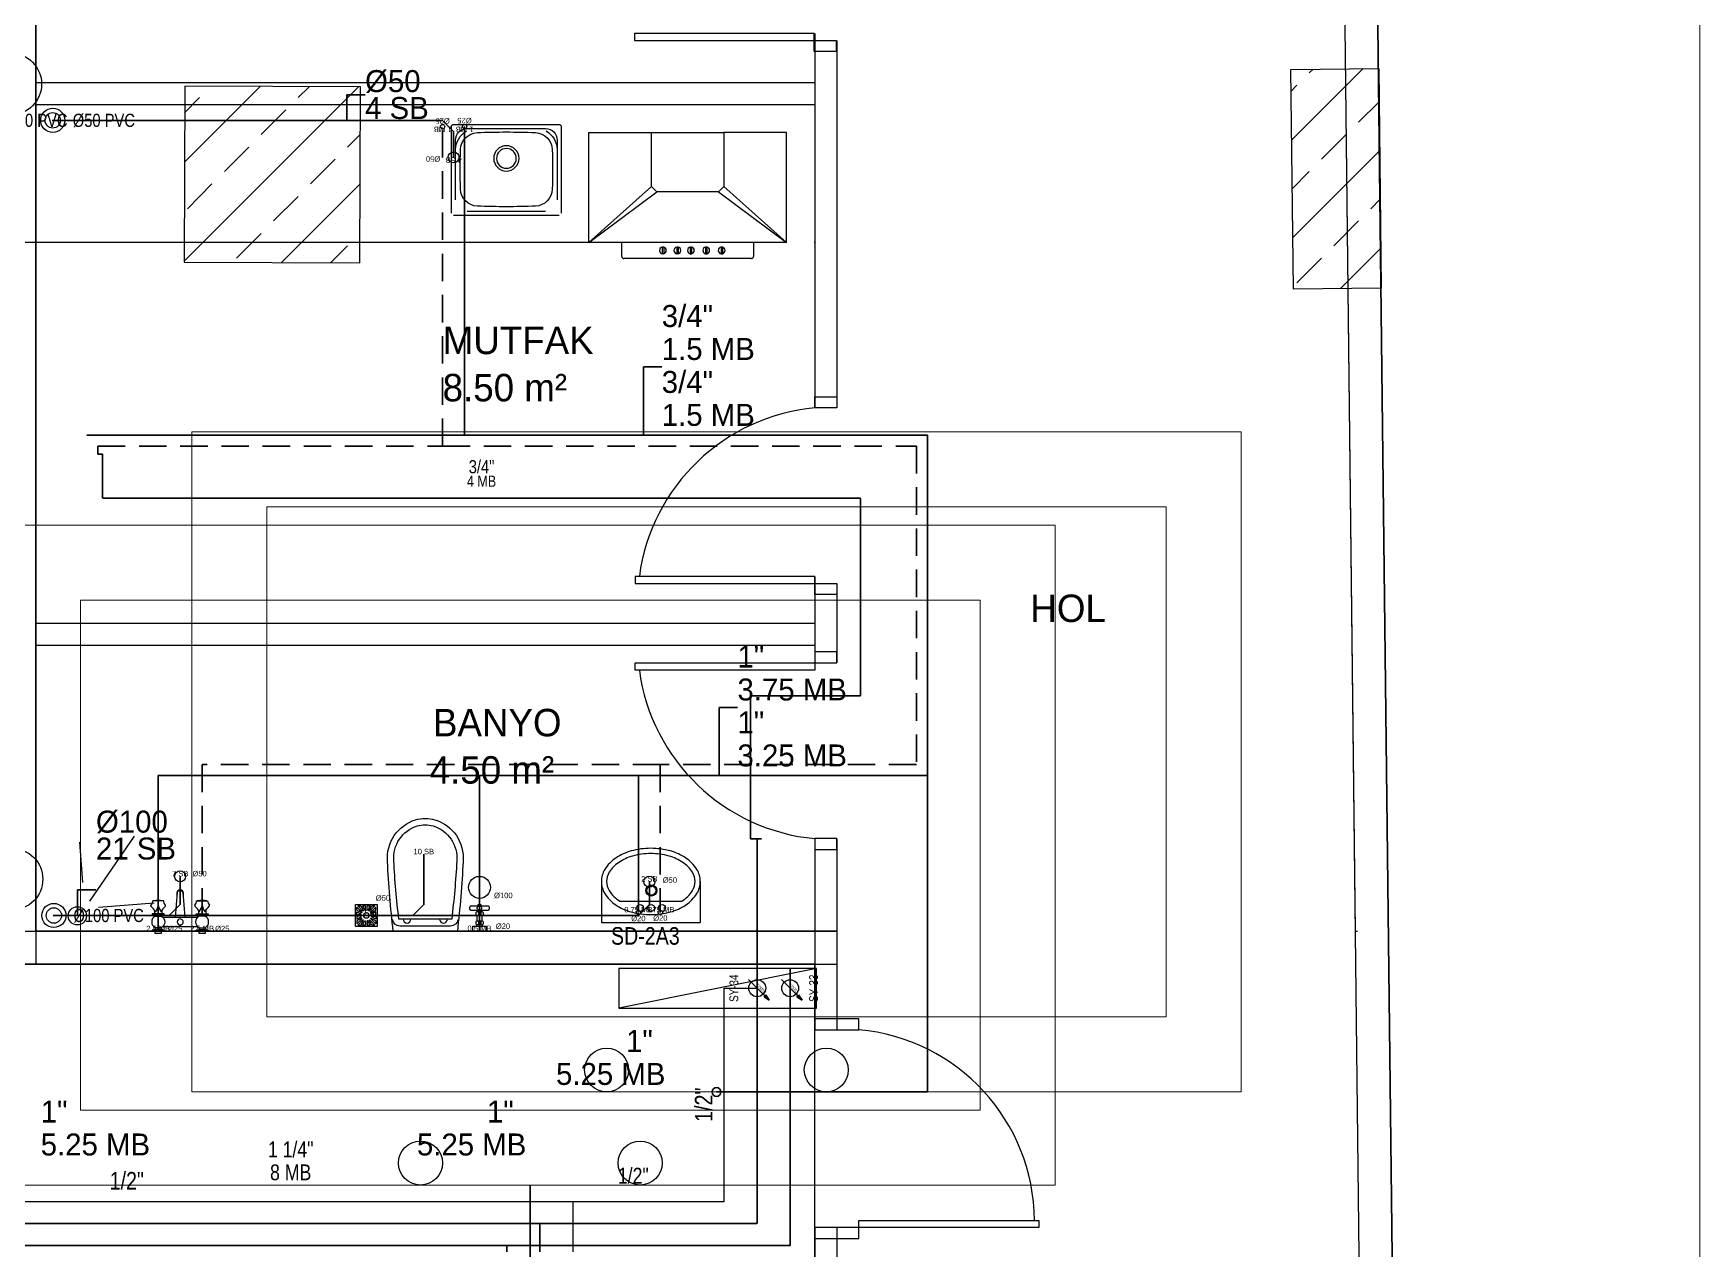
# Model space of a CAD drawing. Header units: centimetres. Extents: x 247996 to 315152, y -468471 to -440326.
# Drawn here: x 257942 to 258701, y -441872 to -441319 of the extents above; entities that cross this region are included whole.
import ezdxf
from ezdxf.enums import TextEntityAlignment as Align

# ---------------------------------------------------------------- set-up
doc = ezdxf.new("R2010")
doc.units = ezdxf.units.CM
doc.linetypes.add('0', pattern=[500, 500])
doc.linetypes.add('BASMA HATTI', pattern=[0.375, 0.25, -0.125])
for name, color, linetype, lineweight in [('SCOTT-ANTED', 144, 'CONTINUOUS', 0), ('SCOTT-MTY-PISSU-BORU-TAVANDAN', 6, 'PISSU HATTI', 30), ('SCOTT-MTY-PISSU-CAP', 211, 'CONTINUOUS', 30), ('SCOTT-MTY-SICAKSU-BORU', 1, 'BASMA HATTI', 30), ('SCOTT-MTY-SOGUKSU-BORU', 5, '0', 30), ('SCOTT-MTY-TEMIZSU-CAP', 101, 'CONTINUOUS', 30)]:
    doc.layers.add(name, color=color, linetype=linetype, lineweight=lineweight)
for name, color, linetype in [('SCOTT-MD-YUK-BIRIMI', 7, 'CONTINUOUS'), ('SCOTT-MKDU0', 50, 'CONTINUOUS'), ('SCOTT-MTY-PISSU-KOLON', 211, 'Continuous'), ('SCOTT-MTY-PISSU-KOLONNO', 211, 'Continuous'), ('SCOTT-MTY-SAYAC', 3, 'Continuous'), ('SCOTT-MTY-SIRKULASYON-BORU', 31, 'Continuous'), ('SCOTT-MTY-TEFRIS', 15, 'CONTINUOUS'), ('SCOTT-MTY-VANA', 1, 'Continuous'), ('SCOTT-MTY-YUK-BIRIMI', 7, 'CONTINUOUS')]:
    doc.layers.add(name, color=color, linetype=linetype)
doc.styles.add('CAP', font='wturkce.SHX', dxfattribs={"width": 0.65})
doc.styles.add('MtXpl_Comic_Sans_MS', font='comic.ttf')
doc.styles.add('MTY_CAP', font='wturkce.SHX', dxfattribs={"width": 0.65})
doc.styles.add('MTYCAPLT', font='arial.ttf')
doc.styles.add('ROTAS', font='arial.ttf')
doc.linetypes.add('PISSU HATTI', pattern='A,0.5,0.5,["(",Standard,S=0.1,R=0,X=-0.01,Y=-0.036],-0.05', length=0.9)

# ---------------------------------------------------------------- blocks, each defined once
blk = doc.blocks.new('T-DOLAP')
blk.add_line((-45, -9), (45, 9))
blk.add_lwpolyline([(-45, -9), (45, -9), (45, 9), (-45, 9)], close=True)
blk = doc.blocks.new('MTY-SU SAYACI')
at = {"layer": 'SCOTT-MTY-VANA'}
blk.add_hatch(color=256, dxfattribs=at).paths.add_polyline_path([(9.8, 9.8), (5.6, 7), (7, 5.6)])
for p, q in [((-7.3, -7.3), (6.3, 6.3)), ((5.6, 7), (9.8, 9.8)), ((7, 5.6), (5.6, 7)), ((7, 5.6), (9.8, 9.8))]:
    blk.add_line(p, q, dxfattribs=at)
blk.add_circle((0, 0), 7, dxfattribs=at)
blk.add_attdef('CAP', (-2.3, -1.2), '', height=2.5, rotation=45, dxfattribs=at)
blk = doc.blocks.new('T-KOLON-P')
for radius in [5.5, 3.5]:
    blk.add_circle((0, 0), radius)
blk = doc.blocks.new('SUZGEC1')
at = {"layer": 'SCOTT-MTY-TEFRIS'}
blk.add_lwpolyline([(-5, -5), (-5, 5), (5, 5), (5, -5)], close=True, dxfattribs=at)
for points in [[(-4.33, 3.86), (-1.99, 1.52, 0.029484), (-2.15, 1.27), (-4.33, 2.48)], [(-2.48, 0.33), (-4.33, 0.33), (-4.33, 1.72), (-2.41, 0.65, 0.032775)], [(-3.86, 4.33), (-2.48, 4.33), (-1.27, 2.15, 0.029484), (-1.52, 1.99)], [(-0.65, 2.41, -0.032775), (-0.33, 2.48), (-0.33, 4.33), (-1.72, 4.33)], [(0.33, 2.48), (0.33, 4.33), (1.72, 4.33), (0.65, 2.41, 0.032775)], [(1.27, 2.15), (2.48, 4.33), (3.86, 4.33), (1.52, 1.99, 0.029484)], [(4.33, 3.86), (1.99, 1.52, -0.029484), (2.15, 1.27), (4.33, 2.48)], [(4.33, 0.33), (4.33, 1.72), (2.41, 0.65, -0.032775), (2.48, 0.33)], [(-2.48, -0.33), (-4.33, -0.33), (-4.33, -1.72), (-2.41, -0.65, -0.032775)], [(-4.33, -3.86), (-1.99, -1.52, -0.029484), (-2.15, -1.27), (-4.33, -2.48)], [(-3.86, -4.33), (-2.48, -4.33), (-1.27, -2.15, -0.029484), (-1.52, -1.99)], [(-0.33, -4.33), (-1.72, -4.33), (-0.65, -2.41, 0.032775), (-0.33, -2.48)], [(0.33, -2.48), (0.33, -4.33), (1.72, -4.33), (0.65, -2.41, -0.032775)], [(2.48, -4.33), (1.27, -2.15, 0.029484), (1.52, -1.99), (3.86, -4.33)], [(4.33, -2.48), (4.33, -3.86), (1.99, -1.52, 0.029484), (2.15, -1.27)], [(4.33, -0.33), (4.33, -1.72), (2.41, -0.65, 0.032775), (2.48, -0.33)]]:
    blk.add_lwpolyline(points, format="xyb", close=True, dxfattribs=at)
blk.add_circle((0, 0), 1.25, dxfattribs=at)
at = {"layer": 'SCOTT-MD-YUK-BIRIMI', "color": 6, "style": 'CAP'}
blk.add_attdef('PSCP', (4.29, 6.72), '', height=2.5, dxfattribs=at)
blk.add_attdef('PS', text='', height=2.5, dxfattribs=at).set_placement((0, 0), align=Align.CENTER)
blk = doc.blocks.new('EVIYE1')
at = {"layer": 'SCOTT-MTY-TEFRIS', "color": 6}
blk.add_circle((0, 15), 2.5, dxfattribs=at)
at = {"layer": 'SCOTT-MTY-TEFRIS', "color": 3, "ltscale": 10}
blk.add_circle((-5, 1), 1, dxfattribs=at)
at = {"layer": 'SCOTT-MTY-TEFRIS', "color": 1, "ltscale": 10}
blk.add_circle((5, 1), 1, dxfattribs=at)
at = {"layer": 'SCOTT-MD-YUK-BIRIMI', "color": 6, "style": 'CAP'}
blk.add_attdef('PS', text='', height=2.5, dxfattribs=at).set_placement((0, 15), align=Align.CENTER)
blk.add_attdef('PSCP', (6.08, 14.48), '', height=2.5, dxfattribs=at)
at = {"layer": 'SCOTT-MD-YUK-BIRIMI', "color": 3, "style": 'CAP'}
for tag, p in [('SO', (-5, 1)), ('SOCP', (-5, -2.99))]:
    blk.add_attdef(tag, text='', height=2.5, dxfattribs=at).set_placement(p, align=Align.CENTER)
at = {"layer": 'SCOTT-MD-YUK-BIRIMI', "color": 1, "style": 'CAP'}
for tag, p in [('SC', (5, 1)), ('SCCP', (5, -2.8))]:
    blk.add_attdef(tag, text='', height=2.5, dxfattribs=at).set_placement(p, align=Align.CENTER)
blk = doc.blocks.new('MTY-PIS SU CAP SB')
at = {"layer": 'SCOTT-MTY-PISSU-CAP'}
for p, q in [((0.833, 1.167), (0, 1.167)), ((0, 1.167), (0, 0))]:
    blk.add_line(p, q, dxfattribs=at)
at = {"layer": 'SCOTT-MTY-PISSU-CAP', "style": 'MTY_CAP', "width": 0.65}
blk.add_attdef('PSCP', text='', height=1, dxfattribs=at).set_placement((0.833, 1.79), align=Align.MIDDLE_LEFT)
at = {"layer": 'SCOTT-MTY-YUK-BIRIMI', "color": 211, "style": 'MTY_CAP', "width": 0.65}
blk.add_attdef('PS', text='', height=1, dxfattribs=at).set_placement((0.833, 0.566), align=Align.MIDDLE_LEFT)
blk = doc.blocks.new('LAVABO1')
at = {"layer": 'SCOTT-MTY-TEFRIS', "color": 6}
blk.add_circle((0, 15), 2.5, dxfattribs=at)
at = {"layer": 'SCOTT-MTY-TEFRIS', "color": 3, "ltscale": 10}
blk.add_circle((-5, 1), 1, dxfattribs=at)
at = {"layer": 'SCOTT-MTY-TEFRIS', "color": 1, "ltscale": 10}
blk.add_circle((5, 1), 1, dxfattribs=at)
at = {"layer": 'SCOTT-MD-YUK-BIRIMI', "color": 6, "style": 'CAP'}
blk.add_attdef('PS', text='', height=2.5, dxfattribs=at).set_placement((0, 15), align=Align.CENTER)
blk.add_attdef('PSCP', (6.08, 14.48), '', height=2.5, dxfattribs=at)
at = {"layer": 'SCOTT-MD-YUK-BIRIMI', "color": 3, "style": 'CAP'}
for tag, p in [('SO', (-5, 1)), ('SOCP', (-5, -2.99))]:
    blk.add_attdef(tag, text='', height=2.5, dxfattribs=at).set_placement(p, align=Align.CENTER)
at = {"layer": 'SCOTT-MD-YUK-BIRIMI', "color": 1, "style": 'CAP'}
for tag, p in [('SC', (5, 1)), ('SCCP', (5, -2.8))]:
    blk.add_attdef(tag, text='', height=2.5, dxfattribs=at).set_placement(p, align=Align.CENTER)
blk = doc.blocks.new('KLOZET1')
at = {"layer": 'SCOTT-MTY-TEFRIS', "color": 15}
blk.add_lwpolyline([(-3.88, 11.44, 0.414214), (-4.52, 10.8), (-4.52, 10.3, 0.414214), (-3.88, 9.66), (3.88, 9.66, 0.414214), (4.52, 10.3), (4.52, 10.8, 0.414214), (3.88, 11.44)], format="xyb", close=True, dxfattribs=at)
for points in [[(-1.61, 8.64), (-1.61, 7.54)], [(1.13, 8.88), (-1.06, 8.88)], [(-0.51, 8.64), (-0.51, 7.54)], [(0.58, 8.64), (0.58, 7.54)], [(1.68, 8.64), (1.68, 7.54)], [(-1.61, 4.45), (-1.61, 3.35)], [(-1.35, 3.17), (-1.35, 2.32), (1.42, 2.32), (1.42, 3.17)], [(-1.21, 7.21), (-1.21, 4.8)], [(-1.06, 7.3), (1.13, 7.3)], [(1.13, 4.69), (-1.06, 4.69)], [(-1.06, 3.11), (1.13, 3.11)], [(-0.51, 4.45), (-0.51, 3.35)], [(0.58, 4.45), (0.58, 3.35)], [(1.28, 4.8), (1.28, 5.24), (1.28, 7.21)], [(1.68, 4.45), (1.68, 3.35)]]:
    blk.add_lwpolyline(points, dxfattribs=at)
at = {"layer": 'SCOTT-MTY-TEFRIS', "color": 15, "elevation": 0}
for points in [[(-1, 10.3), (-1, 10.8, -0.414214), (-0.36, 11.44)], [(1, 10.3), (1, 10.8, 0.414214), (0.36, 11.44)]]:
    blk.add_lwpolyline(points, format="xyb", dxfattribs=at)
at = {"layer": 'SCOTT-MTY-TEFRIS', "color": 15}
for points in [[(-0.76, 11.45), (0.76, 11.45), (0.76, 11.98), (-0.76, 11.98)], [(-0.76, 8.88), (0.76, 8.88), (0.76, 9.66), (-0.76, 9.66)], [(3, 0), (-3, 0), (-3, 2.32), (3, 2.32)]]:
    blk.add_lwpolyline(points, close=True, dxfattribs=at)
at = {"layer": 'SCOTT-MTY-TEFRIS', "color": 6}
blk.add_circle((0, 20), 5, dxfattribs=at)
at = {"layer": 'SCOTT-MTY-TEFRIS', "color": 15}
for centre, radius, start, end in [((-1.06, 8.15), 0.734, 41.75917, 138.24096), ((-0.36, 10.3, 0), 0.641, 179.99985, 270.00006), ((0.04, 8.15), 0.734, 41.75917, 138.24096), ((0.36, 10.3, 0), 0.641, 270.00006, 0), ((1.13, 8.15), 0.734, 41.75917, 138.24096), ((-1.06, 8.03), 0.734, 221.7593, 318.24081), ((-1.06, 3.96), 0.734, 41.75917, 138.24096), ((-1.06, 3.84), 0.734, 221.7593, 318.24081), ((0.04, 8.03), 0.734, 221.7593, 318.24081), ((0.04, 3.96), 0.734, 41.75917, 138.24096), ((0.04, 3.84), 0.734, 221.7593, 318.24081), ((1.13, 8.03), 0.734, 221.7593, 318.24081), ((1.13, 3.96), 0.734, 41.75917, 138.24096), ((1.13, 3.84), 0.734, 221.7593, 318.24081)]:
    blk.add_arc(centre, radius, start, end, dxfattribs=at)
at = {"layer": 'SCOTT-MD-YUK-BIRIMI', "color": 6, "style": 'CAP'}
blk.add_attdef('PS', text='', height=2.5, dxfattribs=at).set_placement((0, 20), align=Align.CENTER)
blk.add_attdef('PSCP', (6.63, 15.09), '', height=2.5, dxfattribs=at)
at = {"layer": 'SCOTT-MD-YUK-BIRIMI', "color": 3, "style": 'CAP'}
blk.add_attdef('SO', text='', height=2.5, dxfattribs=at).set_placement((0, 0.13), align=Align.CENTER)
blk.add_attdef('SOCP', (7.43, 1.09), '', height=2.5, dxfattribs=at)
blk = doc.blocks.new('DUS TEKNESI1')
at = {"layer": 'SCOTT-MTY-TEFRIS'}
for points in [[(0, 18.37), (-0.63, 18.37, 0.391322), (-1.29, 17.76), (-2.2, 6.27)], [(0, 18.37), (0.63, 18.37, -0.391322), (1.29, 17.76), (2.2, 6.27)], [(-10, 13.89), (-10, 12.2, -0.146062), (-11.33, 8.88, 0.113221), (-13.28, 11.48, -0.416893), (-13.31, 11.96)], [(-6.69, 11.96, -0.17585), (-7.51, 13.89), (-12.49, 13.89, -0.17585), (-13.31, 11.96)], [(6.69, 11.96, 0.17585), (7.51, 13.89), (12.49, 13.89, 0.17585), (13.31, 11.96)], [(10, 13.89), (10, 12.2, 0.146062), (11.33, 8.88, -0.113221), (13.28, 11.48)], [(-12.77, 0.5), (-12.77, 0), (-10, 0), (-7.23, 0), (-7.23, 0.5, 0.153746), (-12.77, 0.5), (-10, 0.5), (-7.23, 0.5)], [(-8.61, 6.88, -0.601952), (-8.61, 1.65), (-8.61, 0.83)], [(8.61, 6.88, 0.601952), (8.61, 1.65), (11.39, 1.65, 0.601952), (11.39, 6.88)], [(12.77, 0.5), (12.77, 0), (10, 0), (7.23, 0), (7.23, 0.5, -0.153746), (12.77, 0.5), (10, 0.5), (7.23, 0.5)]]:
    blk.add_lwpolyline(points, format="xyb", dxfattribs=at)
for points in [[(-12.77, 7.51), (-10, 7.51), (-7.23, 7.51), (-7.23, 8.01), (-10, 8.01), (-12.77, 8.01)], [(12.77, 7.51), (10, 7.51), (7.23, 7.51), (7.23, 8.01), (10, 8.01), (12.77, 8.01)], [(-8.61, 0), (-8.61, -1.03), (-11.39, -1.03), (-11.39, 0)], [(11.39, 0), (11.39, -1.03), (8.61, -1.03), (8.61, 0)]]:
    blk.add_lwpolyline(points, close=True, dxfattribs=at)
for points in [[(-11.64, 9.5), (-11.64, 8.01)], [(-8.36, 9.5), (-8.36, 8.01)], [(8.36, 9.5), (8.36, 8.01)], [(11.64, 9.5), (11.64, 8.01)], [(-11.39, 7.51), (-11.39, 6.88), (-8.61, 6.88)], [(-8.61, 1.65), (-11.39, 1.65), (-11.39, 0.83)], [(-8.61, 7.51), (-8.61, 6.88)], [(7.82, 6.27), (-7.82, 6.27)], [(-7.82, 2.27), (7.82, 2.27)], [(11.39, 7.51), (11.39, 6.88), (8.61, 6.88)], [(8.61, 7.51), (8.61, 6.88)], [(8.61, 1.65), (8.61, 0.83)], [(11.39, 1.65), (11.39, 0.83)]]:
    blk.add_lwpolyline(points, dxfattribs=at)
at = {"layer": 'SCOTT-MTY-TEFRIS', "color": 6}
blk.add_circle((0, 25), 2.5, dxfattribs=at)
at = {"layer": 'SCOTT-MTY-TEFRIS'}
for centre, radius, start, end in [((0, 17.2), 1.6, 330.69749, 209.30263), ((-9.99, 2.25), 11.85, 79.4131, 100.58675), ((-3.77, 12.76), 6.25, 185.20803, 218.44761), ((-2.03, 5.93), 7.27, 130.25508, 156.09376), ((-6.95, 11.74), 0.344, 310.56547, 41.0891), ((6.95, 11.74), 0.344, 138.91075, 229.43465), ((2.03, 5.93), 7.27, 23.90632, 49.74465), ((9.99, 2.25), 11.85, 79.4131, 100.58675), ((3.77, 12.76), 6.25, 321.55251, 354.79208), ((13.05, 11.74), 0.344, 310.56547, 41.0891), ((-10, 4.27), 2.96, 117.90841, 242.09186), ((0, 4.27), 1.37, 90.00021, 270.00006), ((0, 4.27), 1.37, 270.00006, 90.00021)]:
    blk.add_arc(centre, radius, start, end, dxfattribs=at)
at = {"layer": 'SCOTT-MD-YUK-BIRIMI', "color": 6, "style": 'CAP'}
blk.add_attdef('PS', text='', height=2.5, dxfattribs=at).set_placement((0, 25), align=Align.CENTER)
blk.add_attdef('PSCP', (5.6, 25), '', height=2.5, dxfattribs=at)
at = {"layer": 'SCOTT-MD-YUK-BIRIMI', "color": 3, "style": 'CAP'}
blk.add_attdef('SO', text='', height=2.5, dxfattribs=at).set_placement((-10, 0), align=Align.CENTER)
blk.add_attdef('SOCP', (-5.56, 0), '', height=2.5, dxfattribs=at)
at = {"layer": 'SCOTT-MD-YUK-BIRIMI', "color": 1, "style": 'CAP'}
blk.add_attdef('SC', text='', height=2.5, dxfattribs=at).set_placement((10, 0), align=Align.CENTER)
blk.add_attdef('SCCP', (15.92, 0), '', height=2.5, dxfattribs=at)
blk = doc.blocks.new('MTY-TEMIZ SU CAP MB')
at = {"layer": 'SCOTT-MTY-TEMIZSU-CAP'}
for p, q in [((0.833, 3.096), (0, 3.096)), ((0, 3.096), (0, 0))]:
    blk.add_line(p, q, dxfattribs=at)
at = {"layer": 'SCOTT-MTY-TEMIZSU-CAP', "style": 'MTY_CAP', "width": 0.65}
for tag, p in [('SOCP', (0.833, 5.417)), ('SCCP', (0.833, 2.417))]:
    blk.add_attdef(tag, text='', height=1, dxfattribs=at).set_placement(p, align=Align.MIDDLE_LEFT)
at = {"layer": 'SCOTT-MTY-YUK-BIRIMI', "color": 101, "style": 'MTY_CAP', "width": 0.65}
for tag, p in [('SO', (0.833, 3.917)), ('SC', (0.833, 0.917))]:
    blk.add_attdef(tag, text='', height=1, dxfattribs=at).set_placement(p, align=Align.MIDDLE_LEFT)
blk = doc.blocks.new('TERMOSIFON1')
at = {"layer": 'SCOTT-MTY-TEFRIS', "color": 7, "lineweight": 20, "ltscale": 40}
blk.add_lwpolyline([(-23.887, 0), (23.887, 0), (23.887, 30.03), (-23.887, 30.03)], close=True, dxfattribs=at)
at = {"layer": 'SCOTT-MTY-TEFRIS', "color": 1, "lineweight": 20, "ltscale": 40}
blk.add_lwpolyline([(-20.475, 3.413), (20.475, 3.413), (20.475, 26.618), (-20.475, 26.618)], close=True, dxfattribs=at)
at = {"layer": 'SCOTT-MTY-TEFRIS', "color": 3, "ltscale": 10}
blk.add_circle((-5, 1), 1, dxfattribs=at)
at = {"layer": 'SCOTT-MTY-TEFRIS', "color": 1, "ltscale": 10}
blk.add_circle((5, 1), 1, dxfattribs=at)
at = {"layer": 'SCOTT-MD-YUK-BIRIMI', "color": 3, "style": 'MTYCAPLT', "width": 0.65}
for tag, p in [('SO_001', (-5.656, 0.5)), ('SOCP_001', (-6.287, -0.985))]:
    blk.add_attdef(tag, p, '', height=1, dxfattribs=at)
at = {"layer": 'SCOTT-MD-YUK-BIRIMI', "color": 1, "style": 'MTYCAPLT', "width": 0.65}
for tag, p in [('SC_001', (4.367, 0.5)), ('SCCP_001', (3.738, -0.963))]:
    blk.add_attdef(tag, p, '', height=1, dxfattribs=at)

msp = doc.modelspace()

# ---------------------------------------------------------------- linework, layer by layer
at = {"layer": 'SCOTT-ANTED'}
msp.add_line((258701.02, -440326.55), (258701.02, -447826.55), dxfattribs=at)
at = {"layer": 'SCOTT-MKDU0', "color": 8, "ltscale": 0.03}
for p, q in [((258575.71, -443160.12), (258545.41, -440514.39)), ((258545.41, -440514.39), (258575.71, -443160.12)), ((257943.6, -440527.29), (257943.6, -441742.11)), ((257943.6, -441727.11), (257943.6, -440527.29)), ((257943.6, -440527.34), (257943.6, -441727.11)), ((257943.6, -440527.34), (257943.6, -441742.11)), ((258560.7, -443159.51), (258530.58, -440529.34)), ((258544.3, -441727.11), (258530.58, -440529.34)), ((258298.25, -441318.51), (258298.25, -441340.98)), ((258298.25, -441321.83), (258298.25, -441488.91)), ((258308.25, -441321.83), (258308.25, -441383.62)), ((258514.94, -441334.93), (258554.94, -441334.47)), ((258516.09, -441434.92), (258514.94, -441334.93)), ((258515.31, -441367), (258547.76, -441334.55)), ((258523.31, -441336.55), (258525.05, -441334.81)), ((258554.94, -441334.47), (258556.08, -441434.46)), ((258298.25, -441340.98), (257943.6, -441340.98)), ((258011.36, -441342.61), (258011.08, -441422.61)), ((258011.08, -441422.21), (258090.42, -441342.88)), ((258011.24, -441377.16), (258045.67, -441342.72)), ((258091.35, -441342.88), (258011.36, -441342.61)), ((258063.07, -441347.78), (258068.05, -441342.8)), ((258091.08, -441422.88), (258091.35, -441342.88)), ((258515.06, -441344.81), (258517.7, -441342.16)), ((258297.98, -441350.98), (257943.6, -441350.98)), ((258011.31, -441354.63), (258018.17, -441347.78)), ((258545.76, -441359), (258555.11, -441349.65)), ((258046.23, -441364.61), (258057.46, -441353.39)), ((258085.52, -441370.23), (258091.28, -441364.47)), ((258132.79, -441400.4), (258132.79, -441360.97)), ((258133.79, -441359.97), (258181.79, -441359.97)), ((258139.94, -441361.82), (258175.64, -441361.82)), ((258182.79, -441360.97), (258182.79, -441400.4)), ((258195.33, -441363.68), (258223.83, -441363.68)), ((258195.33, -441413.68), (258195.33, -441363.68)), ((258285.33, -441363.68), (258256.83, -441363.68)), ((258285.33, -441413.68), (258285.33, -441363.68)), ((258528.92, -441375.84), (258540.15, -441364.61)), ((258029.4, -441381.45), (258040.62, -441370.23)), ((258134.64, -441394.25), (258134.64, -441367.12)), ((258180.94, -441367.12), (258180.94, -441394.25)), ((258515.82, -441411.39), (258555.37, -441371.84)), ((258068.68, -441387.06), (258079.91, -441375.84)), ((258515.56, -441389.2), (258523.31, -441381.45)), ((258012.56, -441398.29), (258023.78, -441387.06)), ((258055.44, -441422.76), (258091.2, -441387)), ((258223.83, -441388.18), (258195.33, -441413.68)), ((258285.33, -441413.68), (258256.83, -441388.18)), ((258308.25, -441383.62), (258308.25, -441488.91)), ((258051.85, -441403.9), (258063.07, -441392.68)), ((258195.33, -441413.68), (258226.33, -441390.68)), ((258254.33, -441390.68), (258285.33, -441413.68)), ((258551.37, -441398.29), (258555.62, -441394.04)), ((258181.79, -441401.4), (258133.79, -441401.4)), ((258175.64, -441399.55), (258139.94, -441399.55)), ((258534.54, -441415.13), (258545.76, -441403.9)), ((258035.01, -441420.74), (258046.23, -441409.52)), ((258224.36, -441413.66), (257937.09, -441413.66)), ((258224.36, -441413.66), (257937.09, -441413.66)), ((258077.82, -441422.83), (258085.52, -441415.13)), ((258285.33, -441413.68), (258195.33, -441413.68)), ((258210.32, -441419.98), (258210.32, -441413.68)), ((258228.78, -441415.73), (258228.78, -441418.3)), ((258228.78, -441415.73), (258229.4, -441415.73)), ((258228.78, -441418.3), (258228.78, -441418.81)), ((258229.4, -441418.81), (258228.78, -441418.81)), ((258229.4, -441415.73), (258229.4, -441418.3)), ((258229.4, -441418.3), (258229.4, -441418.81)), ((258235.36, -441415.73), (258235.36, -441418.3)), ((258235.36, -441415.73), (258235.98, -441415.73)), ((258235.36, -441418.3), (258235.36, -441418.81)), ((258235.98, -441418.81), (258235.36, -441418.81)), ((258235.98, -441415.73), (258235.98, -441418.3)), ((258235.98, -441418.3), (258235.98, -441418.81)), ((258241.51, -441415.73), (258241.51, -441418.3)), ((258241.51, -441415.73), (258242.13, -441415.73)), ((258241.51, -441418.3), (258241.51, -441418.81)), ((258241.51, -441418.81), (258242.13, -441418.81)), ((258242.13, -441415.73), (258242.13, -441418.3)), ((258242.13, -441418.3), (258242.13, -441418.81)), ((258248.51, -441415.73), (258248.51, -441418.3)), ((258248.51, -441415.73), (258249.12, -441415.73)), ((258248.51, -441418.3), (258248.51, -441418.8)), ((258248.51, -441418.81), (258249.12, -441418.81)), ((258249.12, -441415.73), (258249.12, -441418.3)), ((258249.12, -441418.3), (258249.12, -441418.81)), ((258255.5, -441415.73), (258255.5, -441418.3)), ((258255.5, -441415.73), (258256.12, -441415.73)), ((258255.5, -441418.3), (258255.5, -441418.8)), ((258255.5, -441418.81), (258256.12, -441418.81)), ((258256.12, -441415.73), (258256.12, -441418.3)), ((258256.12, -441418.3), (258256.12, -441418.81)), ((258270.32, -441413.68), (258270.32, -441419.98)), ((258298.25, -441413.66), (258297.98, -441413.66)), ((258298.25, -441413.66), (258297.98, -441413.66)), ((258537.44, -441434.68), (258555.88, -441416.24)), ((258011.08, -441422.61), (258091.08, -441422.88)), ((258269.32, -441420.98), (258211.32, -441420.98)), ((258517.7, -441431.97), (258528.92, -441420.74)), ((258556.08, -441434.46), (258516.09, -441434.92)), ((258298.25, -441565.59), (258298.25, -441608.23)), ((258308.25, -441568.91), (258308.25, -441604.92)), ((258298.25, -441587.11), (257943.6, -441587.11)), ((258298.25, -441597.11), (257943.6, -441597.11)), ((257968.24, -441713.36), (257988.45, -441683.79)), ((258308.25, -441684.92), (258308.25, -441771.93)), ((257965, -441704.94), (257963.58, -441686.57)), ((258298.25, -441689.92), (258298.25, -441771.93)), ((258201.04, -441704.42), (258201.04, -441723.07)), ((258246.06, -441704.42), (258246.06, -441723.07)), ((257972.14, -441716.15), (257997.51, -441714.19)), ((258209.5, -441713.44), (258237.6, -441713.44)), ((258201.04, -441723.07), (258246.06, -441723.07)), ((257464.67, -441727.11), (258308.25, -441727.11)), ((258308.25, -441727.11), (257943.6, -441727.11)), ((257943.6, -441727.11), (258308.25, -441727.11)), ((258544.3, -441727.11), (258545.22, -441727.11)), ((258298.25, -441742.11), (256743.81, -441742.11)), ((257464.67, -441742.11), (258308.25, -441742.11)), ((258298.25, -441892.11), (258298.25, -441742.11)), ((258298.25, -441861.93), (258298.25, -441892.11)), ((258308.25, -441861.93), (258308.25, -441892.11))]:
    msp.add_line(p, q, dxfattribs=at)
for points in [[(258297.98, -441321.83), (258297.98, -441318.51), (258216.11, -441318.51), (258216.11, -441321.83)], [(258298.25, -441568.91), (258298.25, -441565.59), (258216.38, -441565.59), (258216.38, -441568.91)], [(258298.25, -441604.92), (258298.25, -441608.23), (258216.38, -441608.23), (258216.38, -441604.92)], [(258318.25, -441861.93), (258318.25, -441858.62), (258400.12, -441858.62), (258400.12, -441861.93)], [(258318.25, -441861.93), (258318.25, -441858.62), (258400.12, -441858.62), (258400.12, -441861.93)], [(258318.25, -441861.93), (258318.25, -441858.62), (258400.12, -441858.62), (258400.12, -441861.93)]]:
    msp.add_lwpolyline(points, close=True, dxfattribs=at)
for points in [[(258307.98, -441321.83), (258307.98, -441326.83), (258297.98, -441326.83), (258297.98, -441321.83), (258307.98, -441321.83)], [(258308.25, -441483.91), (258308.25, -441488.91), (258298.25, -441488.91), (258298.25, -441483.91), (258308.25, -441483.91)], [(258308.25, -441568.91), (258308.25, -441573.91), (258298.25, -441573.91), (258298.25, -441568.91), (258308.25, -441568.91)], [(258308.25, -441604.92), (258308.25, -441599.92), (258298.25, -441599.92), (258298.25, -441604.92), (258308.25, -441604.92)], [(258308.25, -441689.92), (258308.25, -441684.92), (258298.25, -441684.92), (258298.25, -441689.92), (258308.25, -441689.92)], [(258298.25, -441766.93), (258298.25, -441771.93), (258318.25, -441771.93), (258318.25, -441766.93), (258298.25, -441766.93)], [(258298.25, -441766.93), (258298.25, -441771.93), (258318.25, -441771.93), (258318.25, -441766.93), (258298.25, -441766.93)], [(258298.25, -441766.93), (258298.25, -441771.93), (258318.25, -441771.93), (258318.25, -441766.93), (258298.25, -441766.93)], [(258298.25, -441861.93), (258298.25, -441866.93), (258318.25, -441866.93), (258318.25, -441861.93), (258298.25, -441861.93)], [(258298.25, -441861.93), (258298.25, -441866.93), (258318.25, -441866.93), (258318.25, -441861.93), (258298.25, -441861.93)], [(258298.25, -441861.93), (258298.25, -441866.93), (258318.25, -441866.93), (258318.25, -441861.93), (258298.25, -441861.93)]]:
    msp.add_lwpolyline(points, dxfattribs=at)
for points in [[(258106.29, -441727.11, -0.01664), (258103.68, -441695.28, -0.351622), (258116.46, -441676.36, -0.068714), (258120.88, -441675.75, -0.068714), (258125.3, -441676.36, -0.351622), (258138.09, -441695.28, -0.01664), (258135.47, -441727.11)], [(258108.86, -441721.55, -0.016866), (258106.55, -441695.09, -0.351778), (258117.28, -441679.13, -0.068022), (258120.88, -441678.63, -0.068022), (258124.49, -441679.13, -0.351778), (258135.21, -441695.09, -0.016866), (258132.9, -441721.55)]]:
    msp.add_lwpolyline(points, format="xyb", close=True, dxfattribs=at)
msp.add_lwpolyline([(258135.75, -441721.67, -0.389191), (258132.4, -441724.74), (258120.88, -441724.74), (258109.36, -441724.74, -0.389191), (258106.01, -441721.67, -0.389191)], format="xyb", dxfattribs=at)
for centre, radius in [((258223.8, -441708.53), 2.52), ((258223.8, -441708.53), 2.12), ((257962.49, -441720.06, 51), 4.14), ((258218.7, -441716.47), 1.56), ((258223.74, -441716.47), 1.56), ((258228.67, -441716.47), 1.56)]:
    msp.add_circle(centre, radius, dxfattribs=at)
for centre, radius, start, end in [((258211.32, -441419.98), 1, 180, 270), ((258229.06, -441417.29), 1.54, 100.57538, 259.46205), ((258229.06, -441417.29), 1.54, 282.6235, 77.37669), ((258235.64, -441417.29), 1.54, 100.57538, 259.46205), ((258235.64, -441417.29), 1.54, 282.6235, 77.37669), ((258241.79, -441417.29), 1.54, 100.57538, 259.46205), ((258241.79, -441417.29), 1.54, 282.6235, 77.37669), ((258248.79, -441417.29), 1.54, 100.57538, 259.46205), ((258248.79, -441417.29), 1.54, 282.6235, 77.37669), ((258255.78, -441417.29), 1.54, 100.57538, 259.46205), ((258255.78, -441417.29), 1.54, 282.6235, 77.37669), ((258269.32, -441419.98), 1, 270, 0), ((258306.48, -441577.47), 88.95, 95.30809, 172.32526), ((258306.48, -441596.36), 88.95, 187.67474, 264.69191), ((258221.04, -441713.75), 24.08, 105.51757, 123.83466), ((258221.04, -441713.75), 21.68, 105.51757, 123.83466), ((258223.55, -441722.8), 33.47, 90, 105.51757), ((258223.55, -441722.8), 31.07, 90, 105.51757), ((258223.55, -441722.8), 33.47, 74.48243, 90), ((258223.55, -441722.8), 31.07, 74.48243, 90), ((258226.06, -441713.75), 21.68, 56.16534, 74.48243), ((258226.06, -441713.75), 24.08, 56.16534, 74.48243), ((258211.36, -441704.42), 10.33, 148.28659, 180), ((258217.2, -441708.03), 17.19, 123.83466, 148.28659), ((258211.36, -441704.42), 7.93, 148.28659, 180), ((258217.2, -441708.03), 14.8, 123.83466, 148.28659), ((258229.9, -441708.03), 14.8, 31.71341, 56.16534), ((258229.9, -441708.03), 17.19, 31.71341, 56.16534), ((258235.74, -441704.42), 7.93, 0, 31.71341), ((258235.74, -441704.42), 10.33, 0, 31.71341), ((258211.36, -441704.42), 10.33, 180, 211.71341), ((258211.36, -441704.42), 7.93, 180, 211.71341), ((258235.74, -441704.42), 7.93, 328.28659, 0), ((258235.74, -441704.42), 10.33, 328.28659, 0), ((258217.2, -441700.81), 17.19, 211.71341, 236.16534), ((258217.2, -441700.81), 14.8, 211.71341, 238.62326), ((258221.04, -441695.09), 24.08, 236.16534, 254.48243), ((258226.06, -441695.09), 24.08, 285.51757, 303.83466), ((258229.9, -441700.81), 14.8, 301.37674, 328.28659), ((258229.9, -441700.81), 17.19, 303.83466, 328.28659), ((258112.58, -441721.55), 1.78, 180, 0), ((258129.19, -441721.55), 1.78, 180, 0), ((258223.55, -441686.04), 33.47, 254.48243, 270), ((258223.55, -441686.04), 33.47, 270, 285.51757), ((258310.59, -441859.18), 87.59, 0.36866, 84.98091), ((258310.59, -441859.18), 87.59, 0.36866, 84.98091), ((258310.59, -441859.18), 87.59, 0.36866, 84.98091)]:
    msp.add_arc(centre, radius, start, end, dxfattribs=at)
at = {"layer": 'SCOTT-MKDU0', "color": 8, "ltscale": 0.03, "extrusion": (0, 0, -1)}
for centre, major_axis, start_param, end_param in [((258133.79, -441360.97), (0.707, 0.707), 3.926991, 5.497787), ((258139.94, -441367.12), (-3.75, 3.75), 5.497787, 7.068583), ((258144.78, -441371.64), (-7.14, 7.14), 5.524757, 6.541187), ((258144.9, -441371.65), (-5.66, 5.66), 5.524757, 7.028844), ((258157.79, -441695.65), (332.25, 0), 4.67265, 4.752129), ((258170.67, -441371.65), (-5.66, 5.66), 0.825137, 2.329224), ((258175.64, -441367.12), (3.75, 3.75), -0.785398, 0.785398), ((258170.79, -441371.64), (7.14, 7.14), -0.258001, 0.758428), ((258181.79, -441360.97), (0.707, 0.707), -0.785398, 0.785398), ((258469.04, -441380.4), (-234.94, 234.94), 5.470817, 5.524757), ((258157.79, -441375.4), (-4.07, 4.07), 3.926991, 10.210176), ((258157.79, -441375.4), (-3.18, 3.18), 3.926991, 10.210176), ((257846.54, -441380.4), (234.94, 234.94), 0.758428, 0.812368), ((258144.9, -441389.14), (5.66, 5.66), 2.395934, 3.900021), ((258170.67, -441389.14), (5.66, 5.66), 0.812368, 2.316455), ((258157.79, -441065.15), (332.25, 0), 1.531058, 1.610536)]:
    msp.add_ellipse(centre, major_axis=major_axis, ratio=1, start_param=start_param, end_param=end_param, dxfattribs=at)
at = {"layer": 'SCOTT-MKDU0', "color": 8, "ltscale": 0.03, "invisible_edges": 1}
for points in [[(258256.83, -441388.18), (258223.83, -441388.18), (258223.83, -441363.68), (258256.83, -441363.68)], [(258223.83, -441388.18), (258256.83, -441388.18), (258254.33, -441390.68), (258226.33, -441390.68)]]:
    msp.add_3dface(points, dxfattribs=at)
at = {"layer": 'SCOTT-MTY-PISSU-BORU-TAVANDAN', "ltscale": 50}
for points in [[(257950.96, -441358.14), (258128.77, -441358.14)], [(258128.77, -441358.14), (258133.77, -441363.14), (258133.77, -441374.97)], [(258115.22, -441719.91), (258120.22, -441714.91), (258120.22, -441692.07)], [(258004.29, -441719.91), (258009.29, -441714.91), (258009.29, -441702.11)], [(258217.88, -441719.91), (258222.88, -441714.91), (258222.88, -441704.51)], [(257951.45, -441719.91), (258004.29, -441719.91)], [(258004.29, -441719.91), (258094.04, -441719.91)], [(258094.04, -441719.91), (258094.04, -441719.91)], [(258094.04, -441719.91), (258115.22, -441719.91)], [(258115.22, -441719.91), (258217.88, -441719.91)]]:
    msp.add_lwpolyline(points, dxfattribs=at)
at = {"layer": 'SCOTT-MTY-PISSU-KOLONNO'}
for centre in [(257932.24, -441341.57), (257932.74, -441703.38)]:
    msp.add_circle(centre, 14, dxfattribs=at)
at = {"layer": 'SCOTT-MTY-SICAKSU-BORU', "ltscale": 50}
for p, q in [((257971.82, -441506.29), (258128.77, -441506.29)), ((258128.77, -441506.29), (258344.46, -441506.29)), ((258344.46, -441506.29), (258344.46, -441651.25)), ((258344.46, -441651.25), (258227.88, -441651.25))]:
    msp.add_line(p, q, dxfattribs=at)
for points in [[(258128.77, -441506.29), (258128.77, -441360.97)], [(258019.29, -441651.25), (258019.29, -441727.11)], [(258227.88, -441651.25), (258019.29, -441651.25)], [(258227.88, -441651.25), (258227.88, -441718.51)]]:
    msp.add_lwpolyline(points, dxfattribs=at)
at = {"layer": 'SCOTT-MTY-SICAKSU-BORU'}
for points in [[(258272, -441744), (258272, -441685), (258274, -441685), (258269, -441685), (258269, -441620), (258319, -441620), (258319, -441530), (257974, -441530), (257974, -441510), (257971.82, -441510), (257971.82, -441506.29)], [(258272, -441762), (258272, -441744)], [(258173, -441860), (258272, -441860), (258272, -441762)], [(257883, -441860), (258173, -441860)], [(258173, -441860), (258173, -441873)]]:
    msp.add_lwpolyline(points, dxfattribs=at)
at = {"layer": 'SCOTT-MTY-SIRKULASYON-BORU'}
for points in [[(258257, -441762), (258257, -441753), (258272, -441753)], [(258188, -441850), (258257, -441850), (258257, -441762)], [(257898, -441865), (257898, -441850), (258188, -441850)], [(258188, -441850), (258188, -441873)]]:
    msp.add_lwpolyline(points, dxfattribs=at)
at = {"layer": 'SCOTT-MTY-SOGUKSU-BORU', "ltscale": 50}
for p, q in [((257966.82, -441501.29), (258138.77, -441501.29)), ((258138.77, -441501.29), (258349.46, -441501.29)), ((258349.46, -441501.29), (258349.46, -441656.25)), ((258349.46, -441656.25), (258217.88, -441656.25))]:
    msp.add_line(p, q, dxfattribs=at)
for points in [[(258138.77, -441501.29), (258138.77, -441360.97)], [(257999.29, -441656.25), (257999.29, -441727.11)], [(258217.88, -441656.25), (258145.56, -441656.25), (257999.29, -441656.25)], [(258145.56, -441656.25), (258145.56, -441726.98)], [(258217.88, -441656.25), (258217.88, -441718.51)], [(258349.46, -441656.25), (258349.46, -441800.2), (258253.43, -441800.2)], [(258168.7, -442149.77), (258168.7, -441842.54)]]:
    msp.add_lwpolyline(points, dxfattribs=at)
at = {"layer": 'SCOTT-MTY-SOGUKSU-BORU'}
for points in [[(258287, -441762), (258287, -441744)], [(258287, -441744), (258287, -441800.2)], [(258158, -441870), (258287, -441870), (258287, -441762)], [(257868, -441870), (258158, -441870)], [(258158, -441870), (258158, -441873)]]:
    msp.add_lwpolyline(points, dxfattribs=at)
at = {"layer": 'SCOTT-MTY-SOGUKSU-BORU', "ltscale": 50}
msp.add_circle((258253.43, -441800.2), 2, dxfattribs=at)

# ---------------------------------------------------------------- block references
at = {"layer": 'SCOTT-MTY-PISSU-CAP'}
ref = msp.add_blockref('MTY-PIS SU CAP SB', (258085.13, -441358.14), dxfattribs=dict(at, xscale=10, yscale=10))
ref.add_attrib('PSCP', '%%C50', dxfattribs={"height": 10, "style": 'MTY_CAP'}).set_placement((258093.47, -441340.24), align=Align.MIDDLE_LEFT)
ref.add_attrib('PS', '4 SB', dxfattribs={"layer": 'SCOTT-MTY-YUK-BIRIMI', "height": 10, "style": 'MTY_CAP'}).set_placement((258093.47, -441352.48), align=Align.MIDDLE_LEFT)
ref = msp.add_blockref('MTY-PIS SU CAP SB', (257962.63, -441719.91), dxfattribs=dict(at, xscale=10, yscale=10))
ref.add_attrib('PSCP', '%%C100', dxfattribs={"height": 10, "style": 'MTY_CAP'}).set_placement((257970.96, -441677.2), align=Align.MIDDLE_LEFT)
ref.add_attrib('PS', '21 SB', dxfattribs={"layer": 'SCOTT-MTY-YUK-BIRIMI', "height": 10, "style": 'MTY_CAP'}).set_placement((257970.96, -441689.44), align=Align.MIDDLE_LEFT)
at = {"layer": 'SCOTT-MTY-PISSU-KOLON'}
for p in [(257951.3, -441358.1), (257951.8, -441719.9)]:
    msp.add_blockref('T-KOLON-P', p, dxfattribs=at)
at = {"layer": 'SCOTT-MTY-SAYAC', "rotation": 180}
msp.add_blockref('T-DOLAP', (258254, -441753), dxfattribs=at)
at = {"layer": 'SCOTT-MTY-SAYAC'}
ref = msp.add_blockref('MTY-SU SAYACI', (258272, -441753), dxfattribs=dict(at, xscale=0.55, yscale=0.55, rotation=270))
ref.add_attrib('CAP', 'DN20', (258271.37, -441751.74), dxfattribs={"height": 1.375, "rotation": 315})
ref = msp.add_blockref('MTY-SU SAYACI', (258287, -441753), dxfattribs=dict(at, xscale=0.55, yscale=0.55, rotation=270))
ref.add_attrib('CAP', 'DN20', (258286.37, -441751.74), dxfattribs={"height": 1.375, "rotation": 315})
at = {"layer": 'SCOTT-MTY-TEMIZSU-CAP'}
ref = msp.add_blockref('MTY-TEMIZ SU CAP MB', (258220.2, -441501.29), dxfattribs=dict(at, xscale=10, yscale=10))
ref.add_attrib('SCCP', '3/4"', dxfattribs={"height": 10, "style": 'MTY_CAP'}).set_placement((258228.53, -441477.12), align=Align.MIDDLE_LEFT)
ref.add_attrib('SC', '1.5 MB', dxfattribs={"layer": 'SCOTT-MTY-YUK-BIRIMI', "height": 10, "style": 'MTY_CAP'}).set_placement((258228.53, -441492.12), align=Align.MIDDLE_LEFT)
ref.add_attrib('SO', '1.5 MB', dxfattribs={"layer": 'SCOTT-MTY-YUK-BIRIMI', "height": 10, "style": 'MTY_CAP'}).set_placement((258228.53, -441462.12), align=Align.MIDDLE_LEFT)
ref.add_attrib('SOCP', '3/4"', dxfattribs={"height": 10, "style": 'MTY_CAP'}).set_placement((258228.53, -441447.12), align=Align.MIDDLE_LEFT)
ref = msp.add_blockref('TERMOSIFON1', (258253.43, -441800.2), dxfattribs=dict(at, xscale=10, yscale=10))
ref.add_attrib('SO_001', '5.25 MB', dxfattribs={"layer": 'SCOTT-MTY-YUK-BIRIMI', "height": 10, "style": 'MTY_CAP'}).set_placement((258180.4, -441791.99), align=Align.MIDDLE_LEFT)
ref.add_attrib('SOCP_001', '1"', dxfattribs={"height": 10, "style": 'MTY_CAP'}).set_placement((258212.28, -441776.99), align=Align.MIDDLE_LEFT)
ref = msp.add_blockref('TERMOSIFON1', (258168.7, -441842.54), dxfattribs=dict(at, xscale=10, yscale=10))
ref.add_attrib('SO_001', '5.25 MB', dxfattribs={"layer": 'SCOTT-MTY-YUK-BIRIMI', "height": 10, "style": 'MTY_CAP'}).set_placement((258117.08, -441824.1), align=Align.MIDDLE_LEFT)
ref.add_attrib('SOCP_001', '1"', dxfattribs={"height": 10, "style": 'MTY_CAP'}).set_placement((258148.96, -441809.1), align=Align.MIDDLE_LEFT)
ref = msp.add_blockref('MTY-TEMIZ SU CAP MB', (258254.67, -441656.25), dxfattribs=dict(at, xscale=10, yscale=10))
ref.add_attrib('SCCP', '1"', dxfattribs={"height": 10, "style": 'MTY_CAP'}).set_placement((258263, -441632.08), align=Align.MIDDLE_LEFT)
ref.add_attrib('SC', '3.25 MB', dxfattribs={"layer": 'SCOTT-MTY-YUK-BIRIMI', "height": 10, "style": 'MTY_CAP'}).set_placement((258263, -441647.08), align=Align.MIDDLE_LEFT)
ref.add_attrib('SO', '3.75 MB', dxfattribs={"layer": 'SCOTT-MTY-YUK-BIRIMI', "height": 10, "style": 'MTY_CAP'}).set_placement((258263, -441617.08), align=Align.MIDDLE_LEFT)
ref.add_attrib('SOCP', '1"', dxfattribs={"height": 10, "style": 'MTY_CAP'}).set_placement((258263, -441602.08), align=Align.MIDDLE_LEFT)
ref = msp.add_blockref('MTY-TEMIZ SU CAP MB', (257933.51, -441842.54), dxfattribs=dict(at, xscale=-10, yscale=10))
ref.add_attrib('SO', '5.25 MB', dxfattribs={"layer": 'SCOTT-MTY-YUK-BIRIMI', "height": 10, "style": 'MTY_CAP'}).set_placement((257945.81, -441824.1), align=Align.MIDDLE_LEFT)
ref.add_attrib('SOCP', '1"', dxfattribs={"height": 10, "style": 'MTY_CAP'}).set_placement((257945.81, -441809.1), align=Align.MIDDLE_LEFT)
at = {"layer": 'SCOTT-MTY-VANA'}
ref = msp.add_blockref('EVIYE1', (258133.77, -441359.97), dxfattribs=dict(at, rotation=180))
ref.add_attrib('SC', '1 MB', dxfattribs={"layer": 'SCOTT-MD-YUK-BIRIMI', "height": 2.5, "rotation": 180, "style": 'CAP'}).set_placement((258128.77, -441360.97), align=Align.CENTER)
ref.add_attrib('SO', '1 MB', dxfattribs={"layer": 'SCOTT-MD-YUK-BIRIMI', "height": 2.5, "rotation": 180, "style": 'CAP'}).set_placement((258138.77, -441360.97), align=Align.CENTER)
ref.add_attrib('PS', '4 SB', dxfattribs={"layer": 'SCOTT-MD-YUK-BIRIMI', "height": 2.5, "rotation": 180, "style": 'CAP'}).set_placement((258133.77, -441374.97), align=Align.CENTER)
ref.add_attrib('SCCP', '%%C25', dxfattribs={"layer": 'SCOTT-MD-YUK-BIRIMI', "height": 2.5, "rotation": 180, "style": 'CAP'}).set_placement((258128.77, -441357.17), align=Align.CENTER)
ref.add_attrib('PSCP', '%%C50', (258127.69, -441374.45), dxfattribs={"layer": 'SCOTT-MD-YUK-BIRIMI', "height": 2.5, "rotation": 180, "style": 'CAP'})
ref.add_attrib('SOCP', '%%C25', dxfattribs={"layer": 'SCOTT-MD-YUK-BIRIMI', "height": 2.5, "rotation": 180, "style": 'CAP'}).set_placement((258138.77, -441356.98), align=Align.CENTER)
ref = msp.add_blockref('KLOZET1', (258145.56, -441727.11), dxfattribs=at)
ref.add_attrib('SO', '0.5 MB', dxfattribs={"layer": 'SCOTT-MD-YUK-BIRIMI', "height": 2.5, "style": 'CAP'}).set_placement((258145.56, -441726.98), align=Align.CENTER)
ref.add_attrib('PS', '10 SB', dxfattribs={"layer": 'SCOTT-MD-YUK-BIRIMI', "height": 2.5, "style": 'CAP'}).set_placement((258120.22, -441692.07), align=Align.CENTER)
ref.add_attrib('PSCP', '%%C100', (258152.18, -441712.02), dxfattribs={"layer": 'SCOTT-MD-YUK-BIRIMI', "height": 2.5, "style": 'CAP'})
ref.add_attrib('SOCP', '%%C20', (258152.98, -441726.02), dxfattribs={"layer": 'SCOTT-MD-YUK-BIRIMI', "height": 2.5, "style": 'CAP'})
ref = msp.add_blockref('DUS TEKNESI1', (258009.29, -441727.11), dxfattribs=at)
ref.add_attrib('SO', '2.5 MB', dxfattribs={"layer": 'SCOTT-MD-YUK-BIRIMI', "height": 2.5, "style": 'CAP'}).set_placement((257999.29, -441727.11), align=Align.CENTER)
ref.add_attrib('SC', '2.5 MB', dxfattribs={"layer": 'SCOTT-MD-YUK-BIRIMI', "height": 2.5, "style": 'CAP'}).set_placement((258019.29, -441727.11), align=Align.CENTER)
ref.add_attrib('PS', '7 SB', dxfattribs={"layer": 'SCOTT-MD-YUK-BIRIMI', "height": 2.5, "style": 'CAP'}).set_placement((258009.29, -441702.11), align=Align.CENTER)
ref.add_attrib('PSCP', '%%C50', (258014.89, -441702.11), dxfattribs={"layer": 'SCOTT-MD-YUK-BIRIMI', "height": 2.5, "style": 'CAP'})
ref.add_attrib('SCCP', '%%C25', (258025.21, -441727.11), dxfattribs={"layer": 'SCOTT-MD-YUK-BIRIMI', "height": 2.5, "style": 'CAP'})
ref.add_attrib('SOCP', '%%C25', (258003.73, -441727.11), dxfattribs={"layer": 'SCOTT-MD-YUK-BIRIMI', "height": 2.5, "style": 'CAP'})
ref = msp.add_blockref('LAVABO1', (258222.88, -441719.51), dxfattribs=at)
ref.add_attrib('SC', '0.75 MB', dxfattribs={"layer": 'SCOTT-MD-YUK-BIRIMI', "height": 2.5, "style": 'CAP'}).set_placement((258227.88, -441718.51), align=Align.CENTER)
ref.add_attrib('SO', '0.75 MB', dxfattribs={"layer": 'SCOTT-MD-YUK-BIRIMI', "height": 2.5, "style": 'CAP'}).set_placement((258217.88, -441718.51), align=Align.CENTER)
ref.add_attrib('PS', '2 SB', dxfattribs={"layer": 'SCOTT-MD-YUK-BIRIMI', "height": 2.5, "style": 'CAP'}).set_placement((258222.88, -441704.51), align=Align.CENTER)
ref.add_attrib('SCCP', '%%C20', dxfattribs={"layer": 'SCOTT-MD-YUK-BIRIMI', "height": 2.5, "style": 'CAP'}).set_placement((258227.88, -441722.31), align=Align.CENTER)
ref.add_attrib('PSCP', '%%C50', (258228.97, -441705.03), dxfattribs={"layer": 'SCOTT-MD-YUK-BIRIMI', "height": 2.5, "style": 'CAP'})
ref.add_attrib('SOCP', '%%C20', dxfattribs={"layer": 'SCOTT-MD-YUK-BIRIMI', "height": 2.5, "style": 'CAP'}).set_placement((258217.88, -441722.5), align=Align.CENTER)
msp.add_blockref('SUZGEC1', (258094.04, -441719.91), dxfattribs=at).add_auto_attribs({'PS': '2 SB', 'PSCP': '%%C50'})

# ---------------------------------------------------------------- texts
at = {"layer": 'SCOTT-MKDU0', "color": 8, "ltscale": 0.03, "style": 'MtXpl_Comic_Sans_MS'}
for s, p in [('MUTFAK', (258128.82, -441464.48)), ('8.50 m²', (258128.77, -441485.97)), ('HOL', (258396.34, -441586.37)), ('BANYO', (258124.38, -441638.39)), ('4.50 m²', (258122.88, -441659.92))]:
    msp.add_text(s, height=12.5, dxfattribs=at).set_placement(p)
at = {"layer": 'SCOTT-MTY-PISSU-CAP', "style": 'ROTAS', "width": 0.8}
for s, p in [('Ø50 PVC', (257943.86, -441358.1)), ('Ø50 PVC', (257974.56, -441358.1)), ('Ø100 PVC', (257976.74, -441719.9))]:
    msp.add_text(s, height=6, dxfattribs=at).set_placement(p, align=Align.MIDDLE_CENTER)
at = {"layer": 'SCOTT-MTY-SAYAC', "style": 'ROTAS', "width": 0.8}
msp.add_text('SD-2A3', height=8, dxfattribs=at).set_placement((258221.06, -441729.2), align=Align.MIDDLE_CENTER)
at = {"layer": 'SCOTT-MTY-TEMIZSU-CAP', "style": 'ROTAS', "width": 0.8}
for s, height, p in [('3/4"', 6, (258146.5, -441515.7)), ('4 MB', 5.1, (258146.5, -441522.3)), ('1 1/4"', 7.2, (258059.6, -441826.34)), ('1/2"', 8, (257985, -441840.6)), ('8 MB', 7.2, (258059.6, -441836.78)), ('1/2"', 7.2, (258215.56, -441838.28))]:
    msp.add_text(s, height=height, dxfattribs=at).set_placement(p, align=Align.MIDDLE_CENTER)
msp.add_text('1/2"', height=8, rotation=90, dxfattribs=at).set_placement((258247.6, -441806), align=Align.MIDDLE_CENTER)
at = {"layer": 'SCOTT-MTY-VANA', "style": 'ROTAS', "width": 0.8}
for s, p in [('SY-34', (258261.35, -441753)), ('SY-33', (258297.65, -441753))]:
    msp.add_text(s, height=4, rotation=90, dxfattribs=at).set_placement(p, align=Align.MIDDLE_CENTER)

doc.saveas('drawing.dxf')
